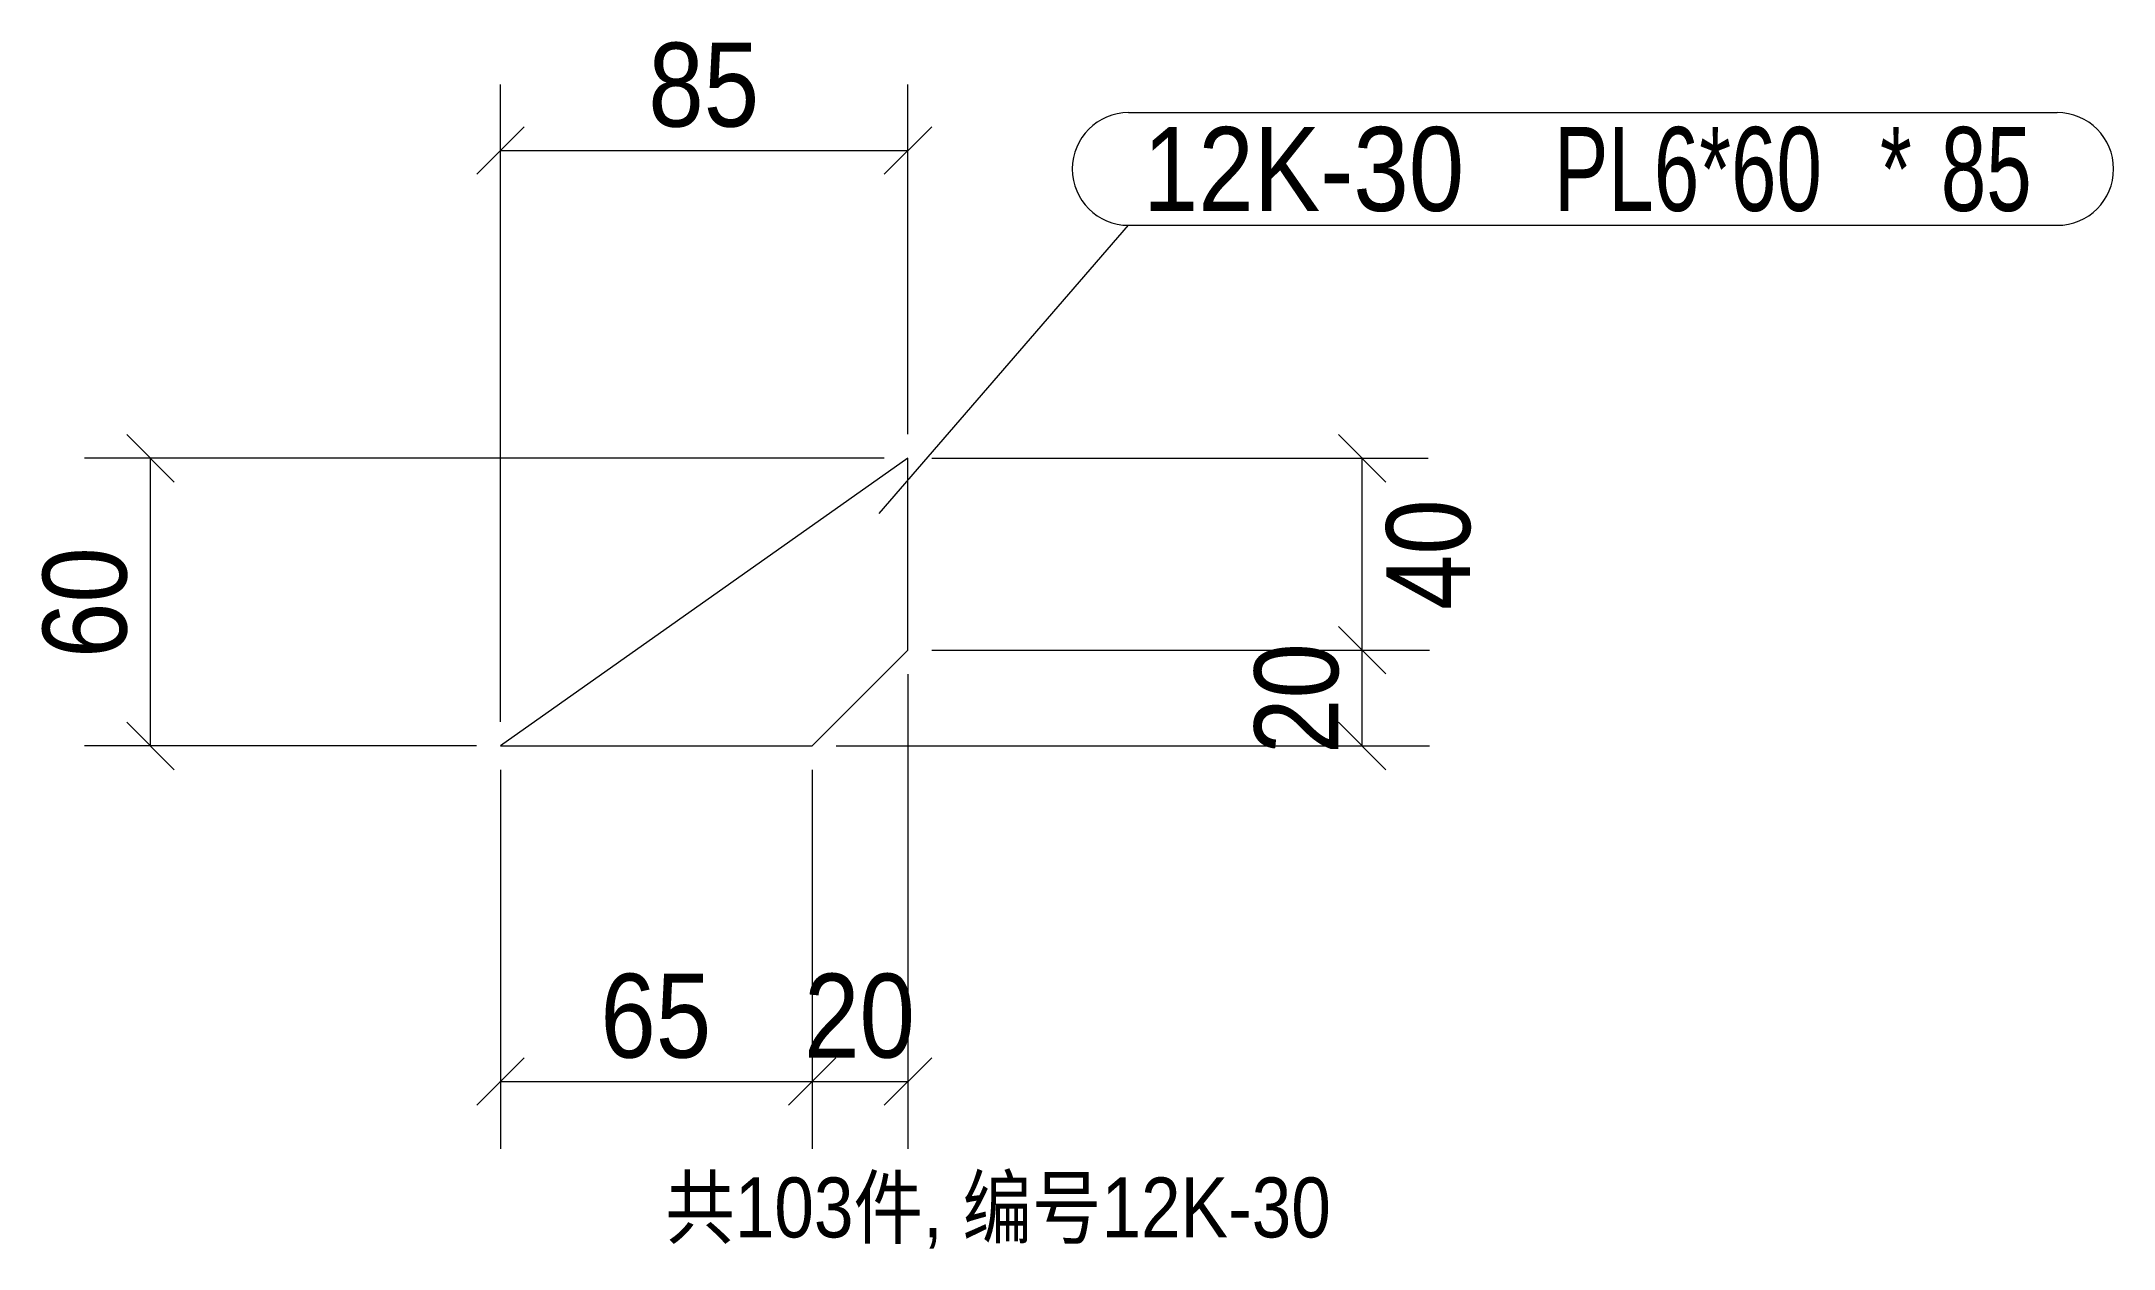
# Model space of a CAD drawing. Header units: millimetres. Extents: x 838 to 1270, y 289 to 541.
import ezdxf

# ---------------------------------------------------------------- set-up
doc = ezdxf.new("R2010")
doc.units = ezdxf.units.MM
doc.header["$LTSCALE"] = 5
doc.linetypes.add('XKITLINE00', pattern=[0])
for name, color, linetype, lineweight in [('OtherObjectType', 1, 'Continuous', 0), ('Part', 2, 'Continuous', 0), ('PartMark', 3, 'Continuous', 0), ('Z-DIMENSIONS', 1, 'Continuous', 0)]:
    doc.layers.add(name, color=color, linetype=linetype, lineweight=lineweight)
doc.styles.add('Arial', font='arial.ttf')
doc.styles.add('Arial Narrow', font='ARIALN.TTF')
doc.styles.add('宋体', font='arial.ttf')

msp = doc.modelspace()

# ---------------------------------------------------------------- linework, layer by layer
at = {"layer": 'Part', "color": 2, "linetype": 'XKITLINE00', "lineweight": 0}
for p, q in [((1019, 453.82), (934, 393.82)), ((1019, 413.82), (1019, 453.82)), ((999, 393.82), (1019, 413.82)), ((934, 393.82), (999, 393.82))]:
    msp.add_line(p, q, dxfattribs=at)
at = {"layer": 'PartMark', "color": 3, "linetype": 'XKITLINE00', "lineweight": 0}
for p, q in [((1065.02, 525.91), (1258.74, 525.91)), ((1012.96, 442.33), (1065.02, 502.41)), ((1065.02, 502.41), (1258.74, 502.41))]:
    msp.add_line(p, q, dxfattribs=at)
for centre, start, end in [((1065.02, 514.16), 90, 270), ((1258.74, 514.16), 270, 90)]:
    msp.add_arc(centre, 11.75, start, end, dxfattribs=at)
at = {"layer": 'Z-DIMENSIONS', "color": 4, "linetype": 'XKITLINE00', "lineweight": 0}
for p, q in [((934, 398.82), (934, 531.75)), ((1019, 458.82), (1019, 531.75)), ((938.95, 522.95), (929.05, 513.05)), ((1023.95, 522.95), (1014.05, 513.05)), ((934, 518), (1019, 518)), ((856.05, 458.77), (865.95, 448.87)), ((1108.81, 458.77), (1118.71, 448.87)), ((1014, 453.82), (847.25, 453.82)), ((861, 393.82), (861, 453.82)), ((1024, 453.82), (1127.51, 453.82)), ((1113.76, 413.82), (1113.76, 453.82)), ((1108.81, 418.77), (1118.71, 408.87)), ((1108.81, 418.77), (1118.71, 408.87)), ((1024, 413.82), (1127.76, 413.82)), ((1024, 413.82), (1127.51, 413.82)), ((1113.76, 393.82), (1113.76, 413.82)), ((1019, 408.82), (1019, 309.82)), ((856.05, 398.77), (865.95, 388.87)), ((1108.81, 398.77), (1118.71, 388.87)), ((929, 393.82), (847.25, 393.82)), ((1004, 393.82), (1127.76, 393.82)), ((934, 388.82), (934, 309.82)), ((999, 388.82), (999, 309.82)), ((999, 388.82), (999, 309.82)), ((938.95, 328.77), (929.05, 318.87)), ((1003.95, 328.77), (994.05, 318.87)), ((1003.95, 328.77), (994.05, 318.87)), ((1023.95, 328.77), (1014.05, 318.87)), ((934, 323.82), (999, 323.82)), ((999, 323.82), (1019, 323.82))]:
    msp.add_line(p, q, dxfattribs=at)
at = {"layer": 'Z-DIMENSIONS', "color": 4}
for p in [(934, 518), (1019, 518), (861, 453.82), (1113.76, 453.82), (1113.76, 413.82), (1113.76, 413.82), (861, 393.82), (1113.76, 393.82), (934, 323.82), (999, 323.82), (999, 323.82), (1019, 323.82)]:
    msp.add_point(p, dxfattribs=at)

# ---------------------------------------------------------------- texts
at = {"layer": 'OtherObjectType', "color": 3, "style": 'Arial', "width": 0.85}
msp.add_text('共103件, 编号12K-30', height=12.5, dxfattribs=at).set_placement((968.38, 291.32))
at = {"layer": 'PartMark', "color": 3, "width": 0.85}
for s, style, p in [('12K-30', '宋体', (1068.02, 505.41)), ('PL6*60', 'Arial Narrow', (1153.76, 505.41)), ('85', 'Arial Narrow', (1234.46, 505.41)), ('*', 'Arial Narrow', (1221.77, 505.41))]:
    msp.add_text(s, height=17.5, dxfattribs=dict(at, style=style)).set_placement(p)
at = {"layer": 'Z-DIMENSIONS', "color": 4, "style": '宋体', "width": 0.85}
for s, p in [('85', (964.84, 523)), ('65', (954.84, 328.82)), ('20', (997.34, 328.82))]:
    msp.add_text(s, height=17.5, dxfattribs=at).set_placement(p)
for s, p in [('40', (1136.26, 422.16)), ('60', (856, 412.16)), ('20', (1108.76, 392.16))]:
    msp.add_text(s, height=17.5, rotation=90.0002, dxfattribs=at).set_placement(p)

doc.saveas('drawing.dxf')
